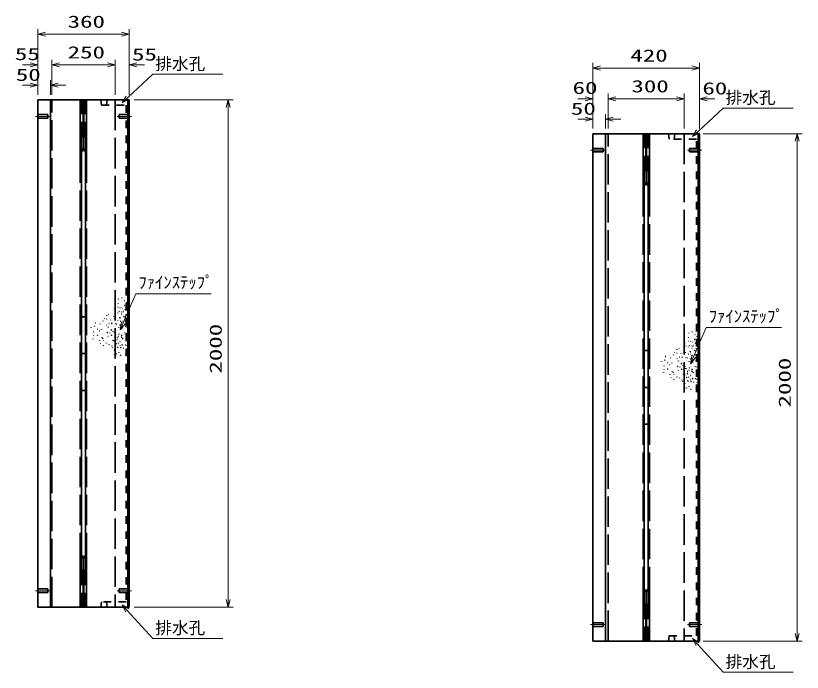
# Model space of a CAD drawing. Units: millimetres on the paper. Extents: x 0 to 841, y 0 to 594.
# Drawn here: x 274.8 to 429.8, y 285.4 to 414.8 of the extents above; entities that cross this region are included whole.
import ezdxf
from ezdxf.enums import TextEntityAlignment as Align

# ---------------------------------------------------------------- set-up
doc = ezdxf.new("R2010")
doc.units = ezdxf.units.MM
for name, pattern in [('DASHED', [7.5, 6, -1.5]), ('USER1', [18.5, 12, -1.5, 3.5, -1.5]), ('USER2', [3, 1.5, -1.5])]:
    doc.linetypes.add(name, pattern=pattern)
for name, color, linetype, lineweight in [('D-BMK（構造物基準線）', 2, 'USER1', 18), ('D-STR-DIM（寸法）', 7, 'Continuous', 13), ('D-STR-HTXT（WS-旗）', 7, 'Continuous', 13), ('D-STR-HTXT（旗上げ）', 7, 'Continuous', 13), ('D-STR（構造物WS）', 1, 'Continuous', 35), ('D-STR（構造物）', 1, 'Continuous', 35)]:
    doc.layers.add(name, color=color, linetype=linetype, lineweight=lineweight)
doc.styles.add('ＭＳ ゴシック', font='')
doc.styles.get('ＭＳ ゴシック').set_extended_font_data('MS Gothic')

# ---------------------------------------------------------------- blocks, each defined once
blk = doc.blocks.new('_Open30')
at = {"color": 7, "linetype": 'Continuous', "lineweight": 13}
for p, q in [((-1, 0.2679), (0, 0)), ((0, 0), (-1, -0.2679)), ((0, 0), (-1, 0))]:
    blk.add_line(p, q, dxfattribs=at)

msp = doc.modelspace()

# ---------------------------------------------------------------- linework, layer by layer
at = {"layer": 'D-BMK（構造物基準線）'}
for p, q in [((278.668, 395.014), (281.518, 395.014)), ((297.592, 395.014), (294.743, 395.014)), ((388.05, 388.339), (390.899, 388.339)), ((409.974, 388.339), (407.124, 388.339)), ((278.668, 301.514), (281.518, 301.514)), ((297.592, 301.514), (294.743, 301.514)), ((388.05, 294.839), (390.899, 294.839)), ((409.974, 294.839), (407.124, 294.839))]:
    msp.add_line(p, q, dxfattribs=at)
at = {"layer": 'D-STR-DIM（寸法）'}
for p, q in [((279.13, 406.161), (279.13, 412.211)), ((280.63, 411.211), (295.63, 411.211)), ((297.13, 406.191), (297.13, 412.211)), ((279.13, 399.264), (279.13, 406.161)), ((281.88, 399.316), (281.88, 406.161)), ((281.88, 399.264), (281.88, 406.161)), ((294.38, 399.264), (294.38, 406.161)), ((294.38, 399.301), (294.38, 406.161)), ((297.13, 399.234), (297.13, 406.161)), ((277.63, 405.161), (276.13, 405.161)), ((283.38, 405.161), (284.88, 405.161)), ((283.38, 405.161), (292.88, 405.161)), ((292.88, 405.161), (291.38, 405.161)), ((298.63, 405.161), (300.13, 405.161)), ((388.512, 399.486), (388.512, 405.536)), ((390.012, 404.536), (408.012, 404.536)), ((409.512, 399.516), (409.512, 405.536)), ((387.012, 398.486), (385.512, 398.486)), ((388.512, 392.589), (388.512, 399.486)), ((391.512, 392.641), (391.512, 399.486)), ((391.512, 392.589), (391.512, 399.486)), ((393.012, 398.486), (394.512, 398.486)), ((393.012, 398.486), (405.012, 398.486)), ((405.012, 398.486), (403.512, 398.486)), ((406.512, 392.656), (406.512, 399.486)), ((406.512, 392.626), (406.512, 399.486)), ((409.512, 392.559), (409.512, 399.486)), ((411.012, 398.486), (412.512, 398.486)), ((298.13, 398.264), (317.634, 398.264)), ((316.634, 299.764), (316.634, 396.764)), ((410.262, 391.589), (429.765, 391.589)), ((428.765, 293.089), (428.765, 390.089)), ((298.13, 298.264), (317.634, 298.264)), ((410.262, 291.589), (429.765, 291.589))]:
    msp.add_line(p, q, dxfattribs=at)
at = {"layer": 'D-STR-HTXT（WS-旗）'}
for points in [[(315.584, 403.31), (301.796, 403.31), (296.838, 398.721)], [(427.966, 396.636), (414.177, 396.636), (409.219, 392.047)], [(315.584, 292.116), (301.796, 292.116), (296.748, 297.648)], [(427.966, 285.441), (414.177, 285.441), (409.13, 290.973)]]:
    msp.add_lwpolyline(points, dxfattribs=at)
at = {"layer": 'D-STR-HTXT（旗上げ）'}
for p, q in [((279.13, 399.264), (279.13, 402.148)), ((281.63, 399.264), (281.63, 402.148)), ((277.63, 401.148), (276.13, 401.148)), ((283.13, 401.148), (284.63, 401.148)), ((388.512, 392.589), (388.512, 395.473)), ((391.012, 392.589), (391.012, 395.473)), ((387.012, 394.473), (385.512, 394.473)), ((392.512, 394.473), (394.012, 394.473))]:
    msp.add_line(p, q, dxfattribs=at)
for points in [[(313.303, 360.052), (298.473, 360.052), (295.973, 354.301)], [(425.684, 353.377), (410.854, 353.377), (408.355, 347.627)]]:
    msp.add_lwpolyline(points, dxfattribs=at)
at = {"layer": 'D-STR（構造物WS）', "linetype": 'USER2'}
for p, q in [((291.658, 397.214), (291.52, 398.264)), ((291.658, 397.214), (296.555, 397.214)), ((292.791, 398.264), (292.662, 397.214)), ((296.555, 397.214), (296.555, 299.314)), ((403.529, 390.539), (403.391, 391.589)), ((404.662, 391.589), (404.533, 390.539)), ((408.937, 390.539), (403.529, 390.539)), ((408.937, 292.639), (408.937, 390.539)), ((291.658, 299.314), (291.52, 298.264)), ((296.555, 299.314), (291.658, 299.314)), ((292.791, 298.264), (292.662, 299.314)), ((403.391, 291.589), (403.529, 292.639)), ((403.529, 292.639), (408.937, 292.639)), ((404.662, 291.589), (404.533, 292.639))]:
    msp.add_line(p, q, dxfattribs=at)
at = {"layer": 'D-STR（構造物）'}
for p, q in [((279.13, 298.264), (279.13, 398.264)), ((279.13, 398.264), (297.13, 398.264)), ((281.63, 298.264), (281.63, 398.264)), ((287.505, 387.915), (287.505, 398.264)), ((287.505, 387.915), (287.505, 398.264)), ((288.005, 398.264), (288.13, 388.29)), ((288.255, 398.264), (288.13, 388.29)), ((288.755, 387.915), (288.755, 398.264)), ((296.88, 398.264), (296.88, 298.264)), ((297.13, 398.264), (297.13, 298.264)), ((388.512, 291.589), (388.512, 391.589)), ((388.512, 391.589), (409.512, 391.589)), ((391.012, 291.589), (391.012, 391.589)), ((398.387, 381.241), (398.387, 391.589)), ((398.387, 381.241), (398.387, 391.589)), ((398.887, 391.589), (399.012, 381.616)), ((399.137, 391.589), (399.012, 381.616)), ((399.637, 381.241), (399.637, 391.589)), ((409.262, 391.589), (409.262, 291.589)), ((409.512, 391.589), (409.512, 291.589)), ((287.755, 387.915), (287.755, 308.612)), ((288.505, 387.915), (288.505, 308.612)), ((398.637, 381.241), (398.637, 301.938)), ((399.387, 381.241), (399.387, 301.938)), ((294.898, 358.141), (294.951, 358.088)), ((294.951, 358.088), (295.004, 358.141)), ((295.012, 358.996), (295.085, 358.976)), ((295.638, 359.171), (295.695, 359.219)), ((295.695, 359.219), (295.743, 359.162)), ((296.213, 358.665), (296.288, 358.665)), ((296.561, 358.28), (296.614, 358.333)), ((296.614, 358.333), (296.667, 358.28)), ((294.244, 357.005), (294.237, 357.08)), ((294.991, 357.418), (294.926, 357.381)), ((295.162, 356.596), (295.1, 356.553)), ((295.162, 356.596), (295.205, 356.534)), ((295.378, 357.269), (295.304, 357.282)), ((295.717, 357.197), (295.743, 357.268)), ((295.926, 356.522), (295.994, 356.554)), ((296.197, 357.732), (296.124, 357.713)), ((296.177, 357.805), (296.197, 357.732)), ((296.314, 356.895), (296.327, 356.969)), ((296.327, 356.969), (296.401, 356.956)), ((296.509, 357.095), (296.57, 357.138)), ((296.57, 357.138), (296.613, 357.077)), ((288.755, 355.523), (287.505, 355.523)), ((292.226, 355.168), (292.246, 355.24)), ((292.699, 355.75), (292.646, 355.803)), ((292.674, 355.043), (292.739, 355.081)), ((292.699, 355.75), (292.752, 355.803)), ((293.115, 355.927), (293.077, 355.992)), ((293.49, 354.93), (293.465, 354.86)), ((294.08, 355.548), (294.022, 355.499)), ((294.265, 355.212), (294.326, 355.169)), ((294.326, 355.169), (294.283, 355.107)), ((294.532, 356.407), (294.462, 356.433)), ((294.945, 356.291), (294.977, 356.223)), ((295.272, 355.182), (295.347, 355.182)), ((295.291, 355.353), (295.278, 355.427)), ((295.595, 356.419), (295.657, 356.462)), ((295.704, 355.992), (295.629, 355.998)), ((295.657, 356.462), (295.7, 356.401)), ((296.048, 355.575), (295.999, 355.633)), ((296.159, 355.518), (296.097, 355.475)), ((296.202, 355.456), (296.159, 355.518)), ((296.45, 355.465), (296.376, 355.478)), ((296.437, 355.392), (296.45, 355.465)), ((296.441, 355.843), (296.479, 355.908)), ((296.479, 355.908), (296.544, 355.871)), ((289.633, 353.423), (289.614, 353.351)), ((290.316, 353.647), (290.259, 353.599)), ((290.365, 353.589), (290.316, 353.647)), ((290.473, 354.336), (290.399, 354.343)), ((291.438, 354.046), (291.445, 354.12)), ((291.917, 354.66), (291.992, 354.667)), ((292.693, 353.953), (292.724, 353.885)), ((292.967, 353.456), (293.025, 353.504)), ((293.025, 353.504), (293.073, 353.447)), ((293.182, 354.194), (293.107, 354.2)), ((293.741, 354.216), (293.673, 354.184)), ((293.741, 354.216), (293.71, 354.284)), ((294.429, 354.11), (294.381, 354.168)), ((294.681, 354.071), (294.616, 354.034)), ((294.644, 354.136), (294.681, 354.071)), ((294.908, 354.811), (294.982, 354.805)), ((295.122, 353.464), (295.084, 353.399)), ((295.285, 353.845), (295.358, 353.864)), ((295.358, 353.864), (295.338, 353.937)), ((295.516, 354.661), (295.444, 354.641)), ((295.678, 354.623), (295.74, 354.58)), ((295.74, 354.58), (295.697, 354.519)), ((296.36, 354.668), (296.433, 354.681)), ((296.489, 353.613), (296.415, 353.6)), ((296.433, 354.681), (296.446, 354.607)), ((296.502, 353.539), (296.489, 353.613)), ((296.731, 353.442), (296.67, 353.485)), ((296.688, 353.381), (296.731, 353.442)), ((290.086, 352.547), (290.161, 352.547)), ((290.19, 351.83), (290.132, 351.781)), ((290.909, 353.093), (290.834, 353.093)), ((290.854, 351.841), (290.919, 351.879)), ((290.919, 351.879), (290.882, 351.944)), ((291.288, 352.708), (291.235, 352.761)), ((291.657, 353.009), (291.688, 353.077)), ((292.794, 352.405), (292.794, 352.33)), ((292.869, 352.405), (292.794, 352.405)), ((293.262, 352.278), (293.243, 352.35)), ((293.543, 352.95), (293.618, 352.95)), ((293.645, 351.885), (293.577, 351.853)), ((293.618, 352.95), (293.618, 352.875)), ((293.677, 351.817), (293.645, 351.885)), ((293.943, 352.618), (293.89, 352.565)), ((294.222, 352.383), (294.165, 352.335)), ((294.222, 352.383), (294.271, 352.326)), ((294.408, 352.047), (294.469, 352.004)), ((294.469, 352.004), (294.426, 351.943)), ((295.112, 352.054), (295.17, 352.103)), ((295.17, 352.103), (295.121, 352.16)), ((295.545, 353.108), (295.532, 353.034)), ((295.679, 351.869), (295.606, 351.889)), ((295.659, 351.797), (295.679, 351.869)), ((295.799, 353.297), (295.738, 353.254)), ((295.799, 353.297), (295.842, 353.236)), ((296.24, 352.31), (296.301, 352.353)), ((296.301, 352.353), (296.344, 352.292)), ((296.593, 352.301), (296.58, 352.227)), ((407.394, 352.321), (407.466, 352.302)), ((408.019, 352.496), (408.077, 352.544)), ((408.077, 352.544), (408.125, 352.487)), ((408.595, 351.99), (408.67, 351.99)), ((290.05, 351.192), (290.031, 351.119)), ((291.295, 350.882), (291.27, 350.811)), ((291.749, 351.346), (291.73, 351.419)), ((291.933, 351.258), (291.868, 351.221)), ((291.933, 351.258), (291.971, 351.193)), ((292.057, 350.789), (292.11, 350.843)), ((292.674, 350.298), (292.693, 350.37)), ((292.931, 351.634), (293.001, 351.609)), ((293.975, 350.868), (293.907, 350.836)), ((294.007, 350.8), (293.975, 350.868)), ((294.253, 350.766), (294.228, 350.695)), ((294.748, 350.968), (294.675, 350.949)), ((294.803, 351.417), (294.728, 351.417)), ((294.729, 351.041), (294.748, 350.968)), ((295.016, 350.268), (294.963, 350.321)), ((295.125, 351.64), (295.05, 351.647)), ((295.273, 350.593), (295.348, 350.593)), ((295.659, 351.496), (295.586, 351.477)), ((295.678, 351.424), (295.659, 351.496)), ((295.845, 351.138), (295.902, 351.186)), ((295.902, 351.186), (295.854, 351.244)), ((296.598, 351.104), (296.592, 351.029)), ((406.626, 350.33), (406.619, 350.405)), ((407.28, 351.466), (407.333, 351.413)), ((407.373, 350.744), (407.308, 350.706)), ((407.333, 351.413), (407.386, 351.466)), ((407.76, 350.594), (407.686, 350.607)), ((408.099, 350.523), (408.124, 350.593)), ((408.578, 351.058), (408.506, 351.038)), ((408.559, 351.13), (408.578, 351.058)), ((408.696, 350.22), (408.709, 350.294)), ((408.709, 350.294), (408.782, 350.281)), ((408.89, 350.42), (408.952, 350.463)), ((408.942, 351.605), (408.995, 351.658)), ((408.952, 350.463), (408.995, 350.402)), ((408.995, 351.658), (409.048, 351.605)), ((291.514, 350.235), (291.546, 350.167)), ((292.037, 349.811), (292.095, 349.859)), ((292.095, 349.859), (292.143, 349.802)), ((293.194, 350.135), (293.2, 350.061)), ((293.719, 349.763), (293.719, 349.688)), ((293.835, 349.471), (293.782, 349.418)), ((294.265, 348.94), (294.19, 348.94)), ((294.265, 349.015), (294.265, 348.94)), ((294.595, 350.216), (294.523, 350.235)), ((294.576, 350.143), (294.595, 350.216)), ((294.819, 349.533), (294.761, 349.485)), ((294.819, 349.533), (294.771, 349.59)), ((294.909, 349.458), (294.909, 349.533)), ((294.963, 350.215), (295.016, 350.268)), ((295.333, 349.814), (295.265, 349.846)), ((295.44, 349.457), (295.515, 349.45)), ((295.515, 349.45), (295.508, 349.376)), ((295.785, 349.985), (295.713, 350.005)), ((295.785, 349.985), (295.766, 349.913)), ((296.008, 349.302), (295.951, 349.254)), ((295.96, 349.36), (296.008, 349.302)), ((296.369, 349.983), (296.376, 350.058)), ((296.565, 349.83), (296.517, 349.888)), ((296.698, 349.145), (296.704, 349.22)), ((399.637, 348.848), (398.387, 348.848)), ((405.08, 349.076), (405.027, 349.129)), ((405.08, 349.076), (405.133, 349.129)), ((405.496, 349.253), (405.459, 349.318)), ((406.461, 348.873), (406.404, 348.825)), ((406.914, 349.732), (406.843, 349.758)), ((407.326, 349.616), (407.358, 349.548)), ((407.543, 349.921), (407.482, 349.878)), ((407.543, 349.921), (407.586, 349.86)), ((407.673, 348.678), (407.66, 348.752)), ((407.977, 349.744), (408.038, 349.787)), ((408.086, 349.317), (408.011, 349.324)), ((408.038, 349.787), (408.081, 349.726)), ((408.307, 349.847), (408.375, 349.879)), ((408.429, 348.901), (408.381, 348.958)), ((408.54, 348.843), (408.479, 348.8)), ((408.583, 348.782), (408.54, 348.843)), ((408.832, 348.791), (408.758, 348.804)), ((408.819, 348.717), (408.832, 348.791)), ((408.823, 349.169), (408.86, 349.234)), ((408.86, 349.234), (408.925, 349.196)), ((287.755, 348.264), (288.505, 348.264)), ((294.249, 348.161), (294.217, 348.093)), ((294.614, 348.178), (294.561, 348.231)), ((294.561, 348.125), (294.614, 348.178)), ((295.069, 348.437), (295.122, 348.384)), ((295.371, 347.962), (295.439, 347.93)), ((295.439, 347.93), (295.407, 347.862)), ((296.475, 348.099), (296.482, 348.174)), ((296.614, 347.898), (296.672, 347.946)), ((296.672, 347.946), (296.623, 348.004)), ((402.855, 347.662), (402.78, 347.668)), ((403.82, 347.371), (403.826, 347.446)), ((404.299, 347.986), (404.373, 347.992)), ((404.608, 348.493), (404.627, 348.565)), ((405.056, 348.369), (405.121, 348.406)), ((405.074, 347.279), (405.106, 347.211)), ((405.564, 347.519), (405.489, 347.526)), ((405.872, 348.255), (405.846, 348.185)), ((406.123, 347.541), (406.055, 347.509)), ((406.123, 347.541), (406.091, 347.609)), ((406.647, 348.537), (406.708, 348.494)), ((406.708, 348.494), (406.665, 348.433)), ((406.811, 347.435), (406.762, 347.493)), ((407.063, 347.396), (406.998, 347.359)), ((407.025, 347.461), (407.063, 347.396)), ((407.289, 348.137), (407.364, 348.13)), ((407.654, 348.508), (407.729, 348.508)), ((407.667, 347.17), (407.739, 347.19)), ((407.739, 347.19), (407.72, 347.262)), ((407.898, 347.986), (407.825, 347.967)), ((408.06, 347.949), (408.121, 347.906)), ((408.121, 347.906), (408.078, 347.844)), ((408.741, 347.993), (408.815, 348.006)), ((408.815, 348.006), (408.828, 347.932)), ((402.015, 346.749), (401.996, 346.676)), ((402.467, 345.872), (402.542, 345.872)), ((402.698, 346.972), (402.64, 346.924)), ((402.746, 346.915), (402.698, 346.972)), ((403.291, 346.418), (403.216, 346.418)), ((403.67, 346.033), (403.617, 346.086)), ((404.038, 346.335), (404.07, 346.402)), ((405.176, 345.73), (405.176, 345.655)), ((405.251, 345.73), (405.176, 345.73)), ((405.349, 346.781), (405.406, 346.83)), ((405.406, 346.83), (405.455, 346.772)), ((405.644, 345.603), (405.624, 345.675)), ((405.924, 346.275), (405.999, 346.275)), ((405.999, 346.275), (405.999, 346.2)), ((406.325, 345.944), (406.272, 345.891)), ((406.604, 345.708), (406.547, 345.66)), ((406.604, 345.708), (406.652, 345.651)), ((407.503, 346.789), (407.466, 346.724)), ((407.926, 346.433), (407.913, 346.359)), ((408.181, 346.623), (408.119, 346.58)), ((408.181, 346.623), (408.224, 346.561)), ((408.621, 345.635), (408.683, 345.678)), ((408.683, 345.678), (408.726, 345.617)), ((408.871, 346.938), (408.797, 346.925)), ((408.884, 346.864), (408.871, 346.938)), ((408.974, 345.626), (408.961, 345.552)), ((409.113, 346.768), (409.052, 346.811)), ((409.07, 346.706), (409.113, 346.768)), ((402.432, 344.517), (402.412, 344.444)), ((402.571, 345.155), (402.514, 345.107)), ((403.236, 345.167), (403.301, 345.204)), ((403.301, 345.204), (403.263, 345.269)), ((403.677, 344.207), (403.651, 344.136)), ((404.131, 344.671), (404.111, 344.744)), ((404.315, 344.584), (404.25, 344.546)), ((404.315, 344.584), (404.352, 344.519)), ((404.439, 344.115), (404.492, 344.168)), ((405.312, 344.96), (405.383, 344.934)), ((406.026, 345.21), (405.958, 345.179)), ((406.058, 345.142), (406.026, 345.21)), ((406.357, 344.193), (406.289, 344.162)), ((406.389, 344.125), (406.357, 344.193)), ((406.635, 344.091), (406.609, 344.021)), ((406.789, 345.373), (406.851, 345.33)), ((406.851, 345.33), (406.807, 345.268)), ((407.129, 344.294), (407.057, 344.274)), ((407.184, 344.742), (407.109, 344.742)), ((407.11, 344.366), (407.129, 344.294)), ((407.506, 344.965), (407.432, 344.972)), ((407.494, 345.38), (407.551, 345.428)), ((407.551, 345.428), (407.503, 345.485)), ((408.04, 344.821), (407.968, 344.802)), ((408.06, 345.195), (407.988, 345.214)), ((408.06, 344.749), (408.04, 344.821)), ((408.041, 345.122), (408.06, 345.195)), ((408.226, 344.464), (408.284, 344.512)), ((408.284, 344.512), (408.236, 344.569)), ((408.98, 344.429), (408.973, 344.355)), ((403.896, 343.561), (403.928, 343.493)), ((404.419, 343.136), (404.476, 343.184)), ((404.476, 343.184), (404.525, 343.127)), ((405.055, 343.623), (405.075, 343.695)), ((405.575, 343.461), (405.582, 343.386)), ((406.101, 343.089), (406.101, 343.014)), ((406.217, 342.796), (406.164, 342.743)), ((406.977, 343.541), (406.905, 343.561)), ((406.958, 343.469), (406.977, 343.541)), ((407.2, 342.858), (407.143, 342.81)), ((407.2, 342.858), (407.152, 342.916)), ((407.29, 342.783), (407.29, 342.858)), ((407.398, 343.593), (407.345, 343.646)), ((407.345, 343.54), (407.398, 343.593)), ((407.714, 343.14), (407.646, 343.171)), ((407.654, 343.919), (407.729, 343.919)), ((407.822, 342.782), (407.896, 342.776)), ((407.896, 342.776), (407.89, 342.701)), ((408.167, 343.311), (408.094, 343.33)), ((408.167, 343.311), (408.147, 343.238)), ((408.39, 342.628), (408.333, 342.58)), ((408.342, 342.685), (408.39, 342.628)), ((408.751, 343.309), (408.757, 343.383)), ((408.947, 343.156), (408.899, 343.213)), ((409.079, 342.471), (409.086, 342.545)), ((287.505, 341.005), (288.755, 341.005)), ((398.637, 341.589), (399.387, 341.589)), ((406.646, 342.265), (406.571, 342.265)), ((406.631, 341.486), (406.599, 341.418)), ((406.646, 342.34), (406.646, 342.265)), ((406.996, 341.503), (406.943, 341.556)), ((406.943, 341.45), (406.996, 341.503)), ((407.451, 341.762), (407.504, 341.709)), ((407.752, 341.287), (407.82, 341.256)), ((407.82, 341.256), (407.789, 341.188)), ((408.857, 341.425), (408.864, 341.499)), ((408.996, 341.224), (409.053, 341.272)), ((409.053, 341.272), (409.005, 341.329)), ((398.387, 334.33), (399.637, 334.33)), ((287.505, 308.612), (287.505, 298.264)), ((288.755, 308.612), (288.755, 298.264)), ((288.005, 298.264), (288.13, 308.237)), ((288.005, 298.264), (288.13, 308.237)), ((288.255, 298.264), (288.13, 308.237)), ((288.255, 298.264), (288.13, 308.237)), ((398.387, 301.938), (398.387, 291.589)), ((398.887, 291.589), (399.012, 301.563)), ((398.887, 291.589), (399.012, 301.563)), ((399.137, 291.589), (399.012, 301.563)), ((399.137, 291.589), (399.012, 301.563)), ((399.637, 301.938), (399.637, 291.589)), ((297.13, 298.264), (279.13, 298.264)), ((409.512, 291.589), (388.512, 291.589))]:
    msp.add_line(p, q, dxfattribs=at)
at = {"layer": 'D-STR（構造物）', "linetype": 'DASHED'}
for p, q in [((281.88, 298.264), (281.88, 398.264)), ((287.755, 387.915), (287.755, 398.264)), ((288.505, 387.915), (288.505, 398.264)), ((294.38, 398.264), (294.38, 298.264)), ((279.13, 395.364), (281.13, 395.364)), ((281.13, 394.664), (281.13, 395.364)), ((295.13, 394.664), (295.13, 395.364)), ((297.13, 395.364), (295.13, 395.364)), ((279.13, 394.664), (281.13, 394.664)), ((297.13, 394.664), (295.13, 394.664)), ((391.512, 291.589), (391.512, 391.589)), ((398.637, 381.241), (398.637, 391.589)), ((399.387, 381.241), (399.387, 391.589)), ((406.512, 391.589), (406.512, 291.589)), ((287.505, 387.915), (287.505, 308.612)), ((288.755, 387.915), (288.755, 308.612)), ((388.512, 388.689), (390.512, 388.689)), ((388.512, 387.989), (390.512, 387.989)), ((390.512, 387.989), (390.512, 388.689)), ((407.512, 387.989), (407.512, 388.689)), ((409.512, 388.689), (407.512, 388.689)), ((409.512, 387.989), (407.512, 387.989)), ((398.387, 381.241), (398.387, 301.938)), ((399.637, 381.241), (399.637, 301.938)), ((287.755, 308.612), (287.755, 298.264)), ((288.505, 308.612), (288.505, 298.264)), ((279.13, 301.864), (281.13, 301.864)), ((279.13, 301.164), (281.13, 301.164)), ((281.13, 301.864), (281.13, 301.164)), ((297.13, 301.864), (295.13, 301.864)), ((295.13, 301.864), (295.13, 301.164)), ((297.13, 301.164), (295.13, 301.164)), ((398.637, 301.938), (398.637, 291.589)), ((399.387, 301.938), (399.387, 291.589)), ((388.512, 295.189), (390.512, 295.189)), ((388.512, 294.489), (390.512, 294.489)), ((390.512, 295.189), (390.512, 294.489)), ((409.512, 295.189), (407.512, 295.189)), ((407.512, 295.189), (407.512, 294.489)), ((409.512, 294.489), (407.512, 294.489))]:
    msp.add_line(p, q, dxfattribs=at)
for centre, start, end in [((288.13, 387.915), 0, 180), ((399.012, 381.241), 0, 180), ((288.13, 308.612), 180, 0), ((399.012, 301.938), 180, 0)]:
    msp.add_arc(centre, 0.625, start, end, dxfattribs=at)
at = {"layer": 'D-STR（構造物）'}
for centre, start, end in [((288.13, 387.915), 0, 180), ((399.012, 381.241), 0, 180), ((288.13, 308.612), 180, 0), ((399.012, 301.938), 180, 0)]:
    msp.add_arc(centre, 0.375, start, end, dxfattribs=at)

# ---------------------------------------------------------------- block references
at = {"layer": 'D-STR-DIM（寸法）', "xscale": 1.5, "yscale": 1.5}
for p, rotation in [((279.13, 411.211), 180), ((281.88, 405.161), 180), ((281.88, 405.161), 180), ((297.13, 405.161), 180), ((388.512, 404.536), 180), ((391.512, 398.486), 180), ((391.512, 398.486), 180), ((409.512, 398.486), 180), ((316.634, 398.264), 90), ((428.765, 391.589), 90), ((316.634, 298.264), 270), ((428.765, 291.589), 270)]:
    msp.add_blockref('_Open30', p, dxfattribs=dict(at, rotation=rotation))
for p in [(297.13, 411.211), (279.13, 405.161), (294.38, 405.161), (294.38, 405.161), (409.512, 404.536), (388.512, 398.486), (406.512, 398.486), (406.512, 398.486)]:
    msp.add_blockref('_Open30', p, dxfattribs=at)
at = {"layer": 'D-STR-HTXT（WS-旗）', "xscale": 1.5, "yscale": 1.5}
for p, rotation in [((295.737, 397.702), 222.78711), ((408.119, 391.028), 222.78711), ((295.737, 298.756), 132.37661), ((408.119, 292.081), 132.37661)]:
    msp.add_blockref('_Open30', p, dxfattribs=dict(at, rotation=rotation))
at = {"layer": 'D-STR-HTXT（旗上げ）', "xscale": 1.5, "yscale": 1.5}
for p in [(279.13, 401.148), (388.512, 394.473)]:
    msp.add_blockref('_Open30', p, dxfattribs=at)
for p, rotation in [((281.63, 401.148), 180), ((391.012, 394.473), 180), ((295.376, 352.926), 246.50838), ((407.757, 346.251), 246.50838)]:
    msp.add_blockref('_Open30', p, dxfattribs=dict(at, rotation=rotation))

# ---------------------------------------------------------------- texts
at = {"layer": 'D-STR-DIM（寸法）', "style": 'ＭＳ ゴシック', "width": 1.5}
for s, p in [('360', (285.005, 411.748)), ('55', (274.611, 405.379)), ('250', (285.005, 405.698)), ('55', (297.695, 405.284)), ('420', (395.887, 405.074)), ('60', (384.497, 398.704)), ('300', (396.095, 399.023)), ('60', (410.081, 398.61))]:
    msp.add_text(s, height=2.405, dxfattribs=at).set_placement(p, align=Align.BOTTOM_LEFT)
for p in [(316.096, 344.306), (428.228, 337.631)]:
    msp.add_text('2000', height=2.405, rotation=90, dxfattribs=at).set_placement(p, align=Align.BOTTOM_LEFT)
at = {"layer": 'D-STR-HTXT（WS-旗）', "style": 'ＭＳ ゴシック'}
for p in [(302.276, 403.462), (414.658, 396.787), (302.276, 292.267), (414.658, 285.593)]:
    msp.add_text('排水孔', height=2.405, dxfattribs=at).set_placement(p, align=Align.BOTTOM_LEFT)
at = {"layer": 'D-STR-HTXT（旗上げ）', "style": 'ＭＳ ゴシック', "width": 1.5}
for p in [(274.798, 401.282), (384.179, 394.607)]:
    msp.add_text('50', height=2.405, dxfattribs=at).set_placement(p, align=Align.BOTTOM_LEFT)
at = {"layer": 'D-STR-HTXT（旗上げ）', "style": 'ＭＳ ゴシック'}
for p in [(298.952, 360.377), (411.334, 353.703)]:
    msp.add_text('ﾌｧｲﾝｽﾃｯﾌﾟ', height=2.405, dxfattribs=at).set_placement(p, align=Align.BOTTOM_LEFT)

doc.saveas('drawing.dxf')
